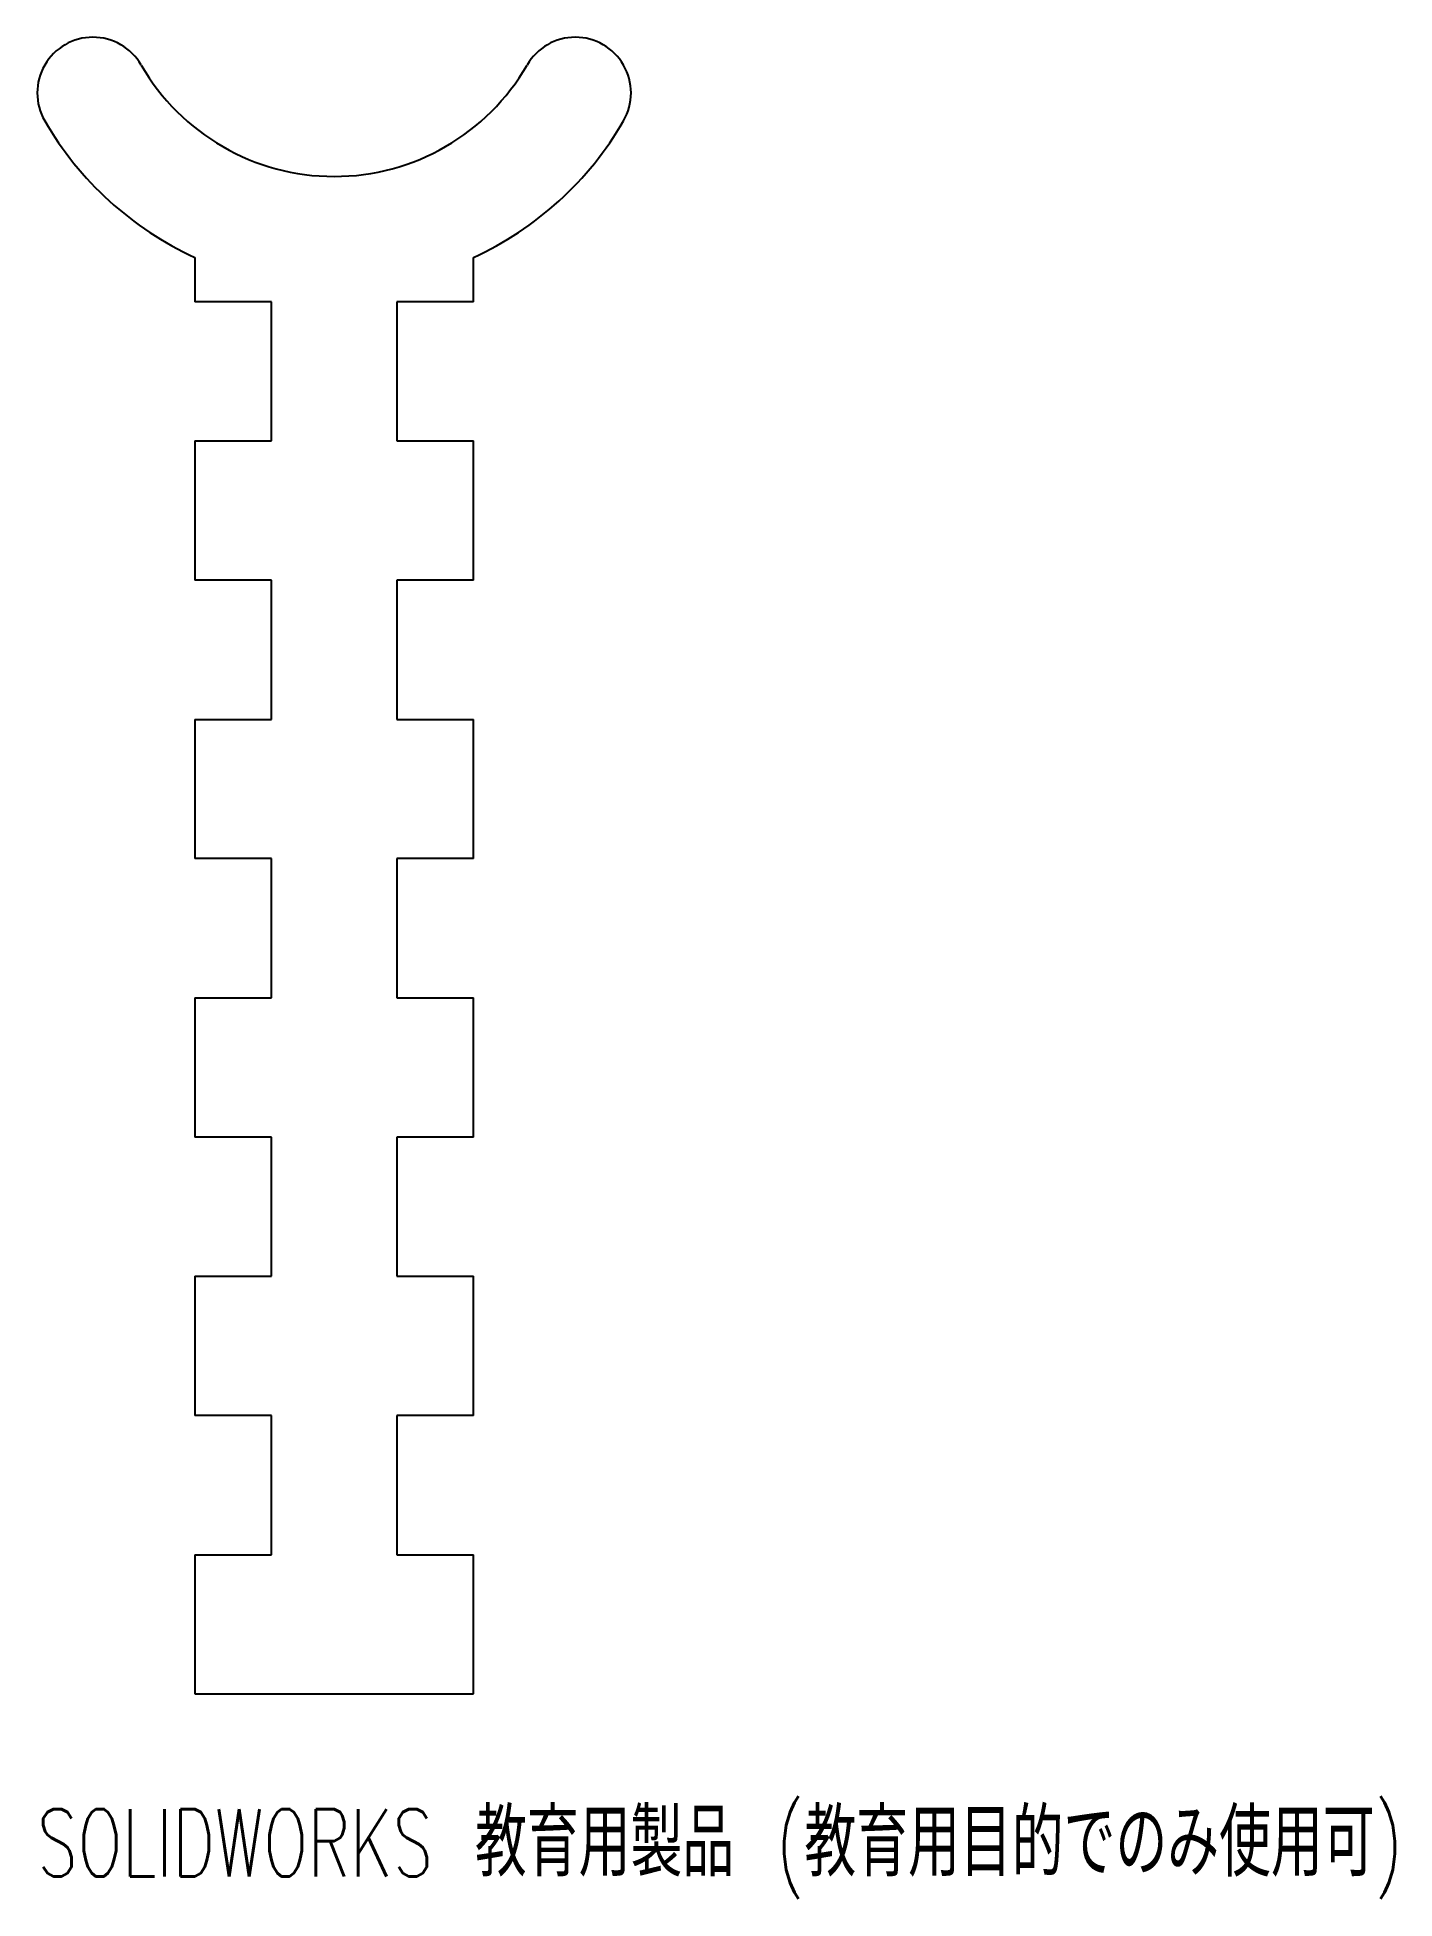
# Model space of a CAD drawing. Header units: millimetres. Extents: x -21 to 76, y -140 to -6.
import ezdxf

# ---------------------------------------------------------------- set-up
doc = ezdxf.new("R2010")
doc.units = ezdxf.units.MM
doc.styles.add('SLDTEXTSTYLE0', font='TXT', dxfattribs={"width": 0.7, "bigfont": 'bigfont'})

msp = doc.modelspace()

# ---------------------------------------------------------------- linework, layer by layer
at = {"color": 7, "linetype": 'Continuous', "lineweight": 25}
for p, q in [((-10, -21.82), (-10, -25)), ((10, -25), (10, -21.82)), ((-4.5, -25), (-10, -25)), ((-4.5, -35), (-4.5, -25)), ((4.5, -25), (4.5, -35)), ((10, -25), (4.5, -25)), ((-10, -35), (-4.5, -35)), ((-10, -35), (-10, -45)), ((4.5, -35), (10, -35)), ((10, -45), (10, -35)), ((-4.5, -45), (-10, -45)), ((-4.5, -55), (-4.5, -45)), ((4.5, -45), (4.5, -55)), ((10, -45), (4.5, -45)), ((-10, -55), (-4.5, -55)), ((-10, -55), (-10, -65)), ((4.5, -55), (10, -55)), ((10, -65), (10, -55)), ((-4.5, -65), (-10, -65)), ((-4.5, -75), (-4.5, -65)), ((4.5, -65), (4.5, -75)), ((10, -65), (4.5, -65)), ((-10, -75), (-4.5, -75)), ((-10, -75), (-10, -85)), ((4.5, -75), (10, -75)), ((10, -85), (10, -75)), ((-4.5, -85), (-10, -85)), ((-4.5, -95), (-4.5, -85)), ((4.5, -85), (4.5, -95)), ((10, -85), (4.5, -85)), ((-10, -95), (-4.5, -95)), ((-10, -95), (-10, -105)), ((4.5, -95), (10, -95)), ((10, -105), (10, -95)), ((-4.5, -105), (-10, -105)), ((-4.5, -115), (-4.5, -105)), ((4.5, -105), (4.5, -115)), ((10, -105), (4.5, -105)), ((-10, -115), (-4.5, -115)), ((-10, -115), (-10, -125)), ((4.5, -115), (10, -115)), ((10, -125), (10, -115)), ((-10, -125), (10, -125))]:
    msp.add_line(p, q, dxfattribs=at)
for centre, radius, start, end in [((-17.32, -10), 4, 30, 210), ((17.32, -10), 4, 330, 150), ((0, 0), 16, 210, 330), ((0, 0), 24, 210, 245.3757), ((0, 0), 24, 294.6243, 330)]:
    msp.add_arc(centre, radius, start, end, dxfattribs=at)

# ---------------------------------------------------------------- texts
at = {"color": 7, "linetype": 'Continuous', "insert": (-21.32, -133.27), "char_height": 4.8336, "attachment_point": 1, "style": 'SLDTEXTSTYLE0'}
msp.add_mtext('SOLIDWORKS 教育用製品 (教育用目的でのみ使用可)', dxfattribs=at)

doc.saveas('drawing.dxf')
